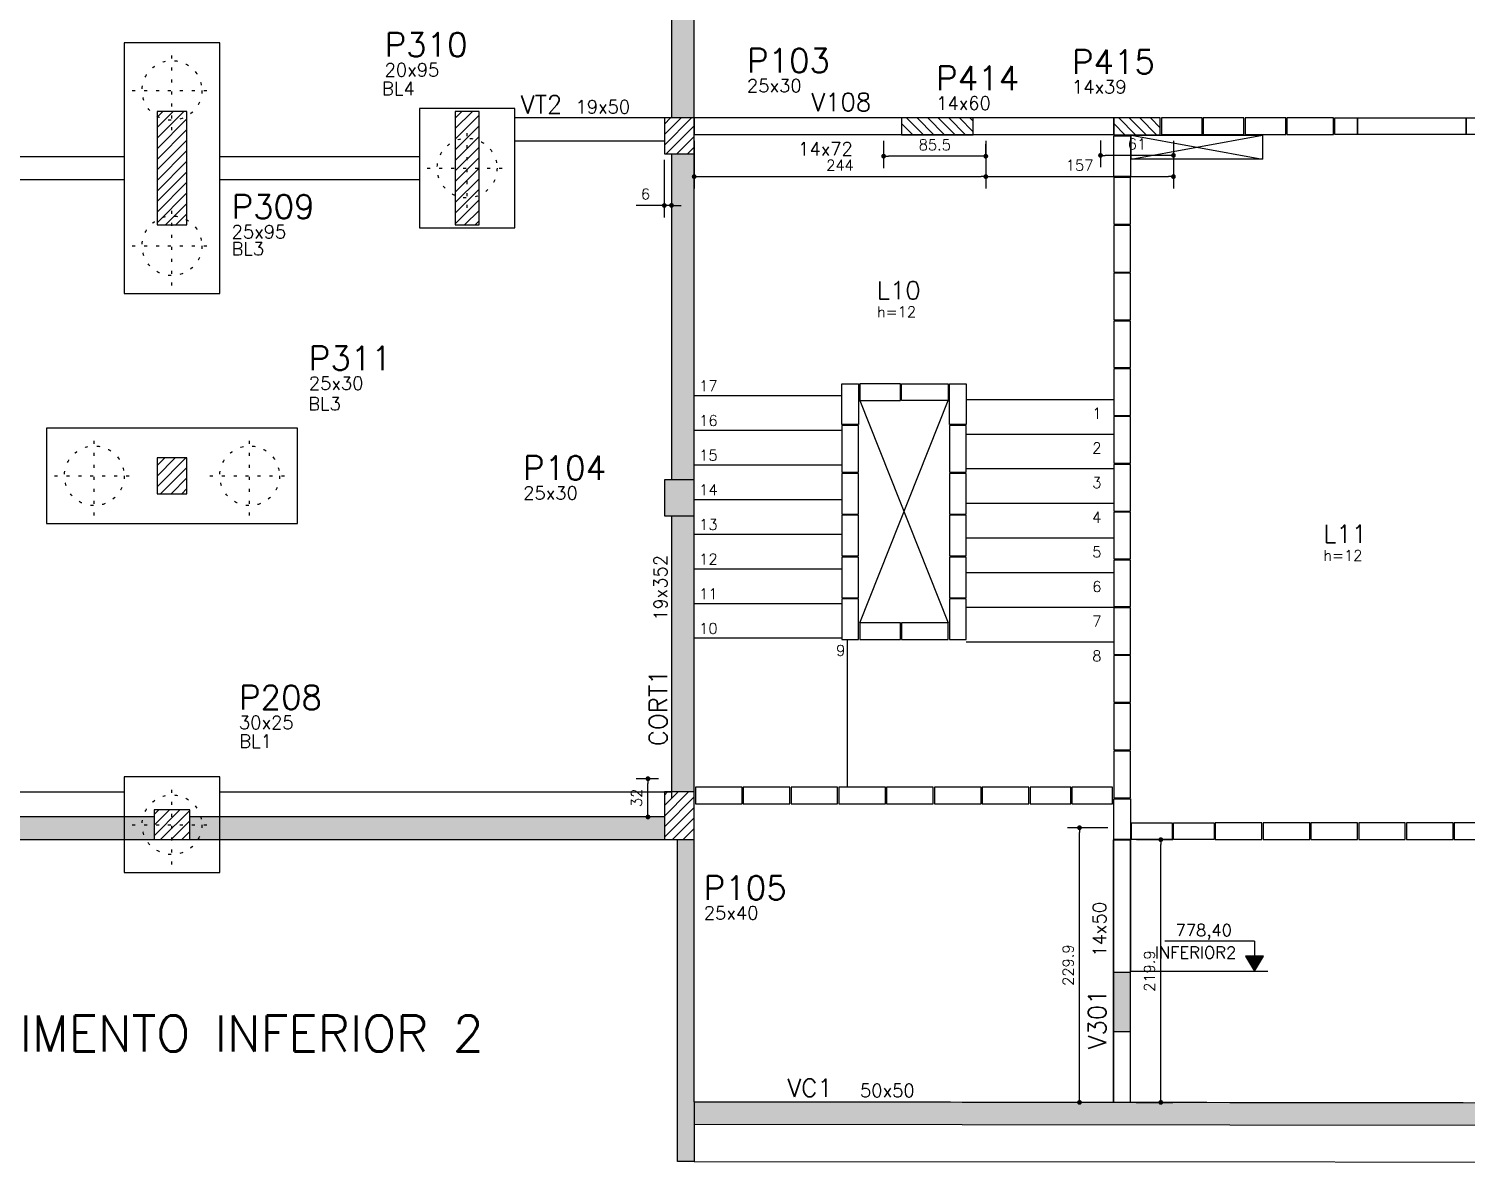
# Model space of a CAD drawing. Extents: x -856 to 20282, y 14720 to 28231.
# Drawn here: x 5981 to 7184, y 14802 to 15750 of the extents above; entities that cross this region are included whole.
import ezdxf
from ezdxf.enums import TextEntityAlignment as Align

# ---------------------------------------------------------------- set-up
doc = ezdxf.new("R2010")
doc.units = 0
doc.linetypes.add('ESTILO_TQS_0002', pattern=[0.4, 0.1, -0.3])
doc.layers.get('0').update_dxf_attribs({"linetype": 'CONTINUOUS'})
doc.layers.get('Defpoints').update_dxf_attribs({"linetype": 'CONTINUOUS'})
for name, color, linetype in [('00 - FELIPE', 2, 'CONTINUOUS'), ('228', 2, 'CONTINUOUS'), ('241', 2, 'CONTINUOUS'), ('BLOCO', 3, 'CONTINUOUS'), ('ESTACA', 1, 'ESTILO_TQS_0002'), ('H2', 252, 'CONTINUOUS'), ('H3', 253, 'CONTINUOUS'), ('H5', 1, 'CONTINUOUS'), ('H7', 1, 'CONTINUOUS'), ('L-D', 2, 'CONTINUOUS'), ('L-N', 4, 'CONTINUOUS'), ('LINHA_FINA', 1, 'CONTINUOUS'), ('LINHA_NIVEL', 210, 'CONTINUOUS'), ('P-D', 2, 'CONTINUOUS'), ('P-M', 5, 'CONTINUOUS'), ('P-N', 5, 'CONTINUOUS'), ('P-S', 5, 'CONTINUOUS'), ('PENA_1', 1, 'CONTINUOUS'), ('PENA_2', 2, 'CONTINUOUS'), ('PENA_3', 3, 'CONTINUOUS'), ('PENA_5', 5, 'CONTINUOUS'), ('PIL-N', 4, 'CONTINUOUS'), ('SEC-SOL', 1, 'CONTINUOUS'), ('T1', 2, 'CONTINUOUS'), ('T4', 6, 'CONTINUOUS'), ('TEXTO', 3, 'CONTINUOUS'), ('VIG-D', 2, 'CONTINUOUS'), ('VIG-N', 4, 'CONTINUOUS'), ('VIGA', 3, 'CONTINUOUS')]:
    doc.layers.add(name, color=color, linetype=linetype)
doc.styles.add('COTA', font='romans.shx')
doc.styles.get("Standard").update_dxf_attribs({"font": 'ROMANS.SHX'})
doc.styles.add('TEXTO', font='romans.shx', dxfattribs={"height": 10})
doc.styles.add('Texto1', font='romans.shx', dxfattribs={"height": 9})
doc.styles.add('Texto4', font='romans.shx', dxfattribs={"height": 30})
doc.dimstyles.new('forma', dxfattribs={"dimscale": 5, "dimtxt": 1.8, "dimasz": 0.8, "dimexe": 2, "dimexo": 1, "dimgap": 1, "dimtad": 1, "dimdec": 1, "dimzin": 9, "dimdsep": 46, "dimtxsty": 'COTA', "dimblk1": 'DOT', "dimblk2": 'DOT', "dimsah": 1, "dimcen": 0, "dimdle": 1, "dimclrd": 256, "dimclre": 256, "dimclrt": 2, "dimadec": 0, "dimazin": 0, "dimtfac": 1, "dimtdec": 0, "dimtmove": 0, "dimatfit": 3, "dimfxl": 1, "dimtolj": 1, "dimtzin": 0, "dimarcsym": 0})
pattern_1 = [(45, (4912.393, -14605.781), (-4.4194174, 4.4194174), [])]

# ---------------------------------------------------------------- blocks, each defined once
blk = doc.blocks.new('_EST50')
at = {"layer": 'ESTACA', "linetype": 'ESTILO_TQS_0002'}
for p, q in [((0, -1.333), (0, 1.333)), ((-1.333, 0), (1.333, 0))]:
    blk.add_line(p, q, dxfattribs=at)
blk.add_circle((0, 0), 1, dxfattribs=at)
blk = doc.blocks.new('elevação')
at = {"layer": 'LINHA_FINA', "linetype": 'Continuous'}
blk.add_hatch(color=256, dxfattribs=at).paths.add_polyline_path([(1.5, 2.5), (-1.5, 2.5), (0, 0)])
at = {"layer": 'LINHA_FINA'}
for p, q in [((0, 5), (-15, 5)), ((0, 5), (0, 2.5)), ((-1.5, 2.5), (0, 0)), ((1.5, 2.5), (-1.5, 2.5)), ((0, 0), (1.5, 2.5))]:
    blk.add_line(p, q, dxfattribs=at)
at = {"layer": 'TEXTO', "linetype": 'Continuous', "style": 'TEXTO'}
for p in [(-8.5, 5.25), (-8.5, 1.5)]:
    blk.add_attdef('XXXX.XX', text='', height=2, dxfattribs=at).set_placement(p, align=Align.BOTTOM_CENTER)
blk = doc.blocks.new('_Dot')
at = {"color": 0, "linetype": 'ByBlock', "lineweight": -2}
blk.add_line((-0.5, 0), (-1, 0), dxfattribs=at)
at = {"color": 0, "linetype": 'ByBlock', "const_width": 0.5}
blk.add_lwpolyline([(-0.25, 0, 1), (0.25, 0, 1)], format="xyb", close=True, dxfattribs=at)
blk = doc.blocks.new('*D773')
at = {"layer": '00 - FELIPE', "lineweight": -2, "transparency": 16777216}
for p, q in [((6507.9, 15122.8), (6489.2, 15122.8)), ((6499.2, 15094.8), (6499.2, 15118.8)), ((6507.9, 15090.8), (6489.2, 15090.8))]:
    blk.add_line(p, q, dxfattribs=at)
at = {"layer": 'Defpoints', "color": 0, "transparency": 16777216}
for p in [(6499.2, 15122.8), (6512.9, 15122.8), (6512.9, 15090.8)]:
    blk.add_point(p, dxfattribs=at)
at = {"layer": '00 - FELIPE', "lineweight": -2, "transparency": 16777216, "xscale": 4, "yscale": 4, "zscale": 4}
for p, rotation in [((6499.2, 15122.8), 90), ((6499.2, 15090.8), 270)]:
    blk.add_blockref('_Dot', p, dxfattribs=dict(at, rotation=rotation))
at = {"layer": '00 - FELIPE', "color": 2, "transparency": 16777216, "insert": (6489.7, 15106.8), "char_height": 9, "attachment_point": 5, "rotation": 90, "style": 'COTA'}
blk.add_mtext('\\A1;32 ', dxfattribs=at)
blk = doc.blocks.new('*D774')
at = {"layer": '00 - FELIPE', "lineweight": -2, "transparency": 16777216}
for p, q in [((6512.9, 15640.8), (6512.9, 15592.6)), ((6518.9, 15640.8), (6518.9, 15592.6)), ((6508.9, 15602.6), (6489.3, 15602.6)), ((6518.9, 15602.6), (6512.9, 15602.6)), ((6522.9, 15602.6), (6526.9, 15602.6))]:
    blk.add_line(p, q, dxfattribs=at)
at = {"layer": 'Defpoints', "color": 0, "transparency": 16777216}
for p in [(6512.9, 15645.8), (6518.9, 15645.8), (6512.9, 15602.6)]:
    blk.add_point(p, dxfattribs=at)
at = {"layer": '00 - FELIPE', "lineweight": -2, "transparency": 16777216, "xscale": 4, "yscale": 4, "zscale": 4}
blk.add_blockref('_Dot', (6512.9, 15602.6), dxfattribs=at)
at = {"layer": '00 - FELIPE', "lineweight": -2, "transparency": 16777216, "xscale": 4, "yscale": 4, "zscale": 4, "rotation": 180}
blk.add_blockref('_Dot', (6518.9, 15602.6), dxfattribs=at)
at = {"layer": '00 - FELIPE', "color": 2, "transparency": 16777216, "insert": (6497.1, 15612.1), "char_height": 9, "attachment_point": 5, "style": 'COTA'}
blk.add_mtext('\\A1;6 ', dxfattribs=at)
blk = doc.blocks.new('*D781')
at = {"layer": '00 - FELIPE', "lineweight": -2, "transparency": 16777216}
for p, q in [((6537.9, 15656.8), (6537.9, 15616.7)), ((6781.9, 15656.8), (6781.9, 15616.7)), ((6541.9, 15626.7), (6777.9, 15626.7))]:
    blk.add_line(p, q, dxfattribs=at)
at = {"layer": 'Defpoints', "color": 0, "transparency": 16777216}
for p in [(6537.9, 15661.8), (6781.9, 15661.8), (6781.9, 15626.7)]:
    blk.add_point(p, dxfattribs=at)
at = {"layer": '00 - FELIPE', "lineweight": -2, "transparency": 16777216, "xscale": 4, "yscale": 4, "zscale": 4, "rotation": 180}
blk.add_blockref('_Dot', (6537.9, 15626.7), dxfattribs=at)
at = {"layer": '00 - FELIPE', "lineweight": -2, "transparency": 16777216, "xscale": 4, "yscale": 4, "zscale": 4}
blk.add_blockref('_Dot', (6781.9, 15626.7), dxfattribs=at)
at = {"layer": '00 - FELIPE', "color": 2, "transparency": 16777216, "insert": (6659.9, 15636.2), "char_height": 9, "attachment_point": 5, "style": 'COTA'}
blk.add_mtext('\\A1;244 ', dxfattribs=at)
blk = doc.blocks.new('*D782')
at = {"layer": '00 - FELIPE', "lineweight": -2, "transparency": 16777216}
for p, q in [((6781.9, 15656.8), (6781.9, 15616.7)), ((6938.9, 15656.8), (6938.9, 15616.7)), ((6785.9, 15626.7), (6934.9, 15626.7))]:
    blk.add_line(p, q, dxfattribs=at)
at = {"layer": 'Defpoints', "color": 0, "transparency": 16777216}
for p in [(6781.9, 15661.8), (6938.9, 15661.8), (6938.9, 15626.7)]:
    blk.add_point(p, dxfattribs=at)
at = {"layer": '00 - FELIPE', "lineweight": -2, "transparency": 16777216, "xscale": 4, "yscale": 4, "zscale": 4, "rotation": 180}
blk.add_blockref('_Dot', (6781.9, 15626.7), dxfattribs=at)
at = {"layer": '00 - FELIPE', "lineweight": -2, "transparency": 16777216, "xscale": 4, "yscale": 4, "zscale": 4}
blk.add_blockref('_Dot', (6938.9, 15626.7), dxfattribs=at)
at = {"layer": '00 - FELIPE', "color": 2, "transparency": 16777216, "insert": (6860.4, 15636.2), "char_height": 9, "attachment_point": 5, "style": 'COTA'}
blk.add_mtext('\\A1;157 ', dxfattribs=at)
blk = doc.blocks.new('*D783')
at = {"layer": '00 - FELIPE', "lineweight": -2, "transparency": 16777216}
for p, q in [((6696.4, 15656.8), (6696.4, 15633.8)), ((6781.9, 15641.8), (6781.9, 15653.8)), ((6777.9, 15643.8), (6700.4, 15643.8))]:
    blk.add_line(p, q, dxfattribs=at)
at = {"layer": 'Defpoints', "color": 0, "transparency": 16777216}
for p in [(6696.4, 15661.8), (6696.4, 15643.8), (6781.9, 15636.8)]:
    blk.add_point(p, dxfattribs=at)
at = {"layer": '00 - FELIPE', "lineweight": -2, "transparency": 16777216, "xscale": 4, "yscale": 4, "zscale": 4, "rotation": 180}
blk.add_blockref('_Dot', (6696.4, 15643.8), dxfattribs=at)
at = {"layer": '00 - FELIPE', "lineweight": -2, "transparency": 16777216, "xscale": 4, "yscale": 4, "zscale": 4}
blk.add_blockref('_Dot', (6781.9, 15643.8), dxfattribs=at)
at = {"layer": '00 - FELIPE', "color": 2, "transparency": 16777216, "insert": (6739.2, 15653.3), "char_height": 9, "attachment_point": 5, "style": 'COTA'}
blk.add_mtext('\\A1;85.5 ', dxfattribs=at)
blk = doc.blocks.new('*D784')
at = {"layer": '00 - FELIPE', "lineweight": -2, "transparency": 16777216}
for p, q in [((6877.9, 15656.9), (6877.9, 15634.5)), ((6938.9, 15649.9), (6938.9, 15634.5)), ((6934.9, 15644.5), (6881.9, 15644.5))]:
    blk.add_line(p, q, dxfattribs=at)
at = {"layer": 'Defpoints', "color": 0, "transparency": 16777216}
for p in [(6877.9, 15661.9), (6938.9, 15654.9), (6877.9, 15644.5)]:
    blk.add_point(p, dxfattribs=at)
at = {"layer": '00 - FELIPE', "lineweight": -2, "transparency": 16777216, "xscale": 4, "yscale": 4, "zscale": 4, "rotation": 180}
blk.add_blockref('_Dot', (6877.9, 15644.5), dxfattribs=at)
at = {"layer": '00 - FELIPE', "lineweight": -2, "transparency": 16777216, "xscale": 4, "yscale": 4, "zscale": 4}
blk.add_blockref('_Dot', (6938.9, 15644.5), dxfattribs=at)
at = {"layer": '00 - FELIPE', "color": 2, "transparency": 16777216, "insert": (6908.4, 15654), "char_height": 9, "attachment_point": 5, "style": 'COTA'}
blk.add_mtext('\\A1;61 ', dxfattribs=at)
blk = doc.blocks.new('*D786')
at = {"layer": '00 - FELIPE', "lineweight": -2, "transparency": 16777216}
for p, q in [((6883.9, 15081.8), (6850.3, 15081.8)), ((6860.3, 14855.9), (6860.3, 15077.8)), ((6883.6, 14851.9), (6850.3, 14851.9))]:
    blk.add_line(p, q, dxfattribs=at)
at = {"layer": 'Defpoints', "color": 0, "transparency": 16777216}
for p in [(6860.3, 15081.8), (6888.9, 15081.8), (6888.6, 14851.9)]:
    blk.add_point(p, dxfattribs=at)
at = {"layer": '00 - FELIPE', "lineweight": -2, "transparency": 16777216, "xscale": 4, "yscale": 4, "zscale": 4}
for p, rotation in [((6860.3, 15081.8), 90), ((6860.3, 14851.9), 270)]:
    blk.add_blockref('_Dot', p, dxfattribs=dict(at, rotation=rotation))
at = {"layer": '00 - FELIPE', "color": 2, "transparency": 16777216, "insert": (6850.8, 14966.8), "char_height": 9, "attachment_point": 5, "rotation": 90, "style": 'COTA'}
blk.add_mtext('\\A1;229.9 ', dxfattribs=at)
blk = doc.blocks.new('*D787')
at = {"layer": '00 - FELIPE', "lineweight": -2, "transparency": 16777216}
for p, q in [((6907.9, 15071.8), (6938.3, 15071.8)), ((6928.3, 14855.9), (6928.3, 15067.8)), ((6907.6, 14851.9), (6938.3, 14851.9))]:
    blk.add_line(p, q, dxfattribs=at)
at = {"layer": 'Defpoints', "color": 0, "transparency": 16777216}
for p in [(6902.9, 15071.8), (6928.3, 15071.8), (6902.6, 14851.9)]:
    blk.add_point(p, dxfattribs=at)
at = {"layer": '00 - FELIPE', "lineweight": -2, "transparency": 16777216, "xscale": 4, "yscale": 4, "zscale": 4}
for p, rotation in [((6928.3, 15071.8), 90), ((6928.3, 14851.9), 270)]:
    blk.add_blockref('_Dot', p, dxfattribs=dict(at, rotation=rotation))
at = {"layer": '00 - FELIPE', "color": 2, "transparency": 16777216, "insert": (6918.8, 14961.8), "char_height": 9, "attachment_point": 5, "rotation": 90, "style": 'COTA'}
blk.add_mtext('\\A1;219.9 ', dxfattribs=at)

msp = doc.modelspace()

# ---------------------------------------------------------------- hatches: boundary and pattern name
at = {"layer": 'H2'}
for points in [[(6537.91, 15826.81), (6552.91, 15826.81), (6552.91, 15845.81), (6528.41, 15845.81), (6450.41, 15845.81), (6450.41, 16053.81), (6431.41, 16053.81), (6431.41, 15845.81), (6403.91, 15845.81), (6403.91, 15826.81), (6440.91, 15826.81), (6518.91, 15826.81), (6518.91, 15675.81), (6537.91, 15675.81)], [(6537.91, 15645.81), (6518.91, 15645.81), (6518.91, 15372.81), (6537.91, 15372.81)], [(6537.91, 15372.81), (6512.91, 15372.81), (6512.91, 15342.81), (6537.91, 15342.81)], [(6518.91, 15111.8), (6537.91, 15111.8), (6537.91, 15342.81), (6518.91, 15342.81)], [(6537.91, 15071.81), (6537.91, 14802.4), (6523.91, 14802.4), (6523.91, 15071.81)], [(6537.91, 14852.28), (7610.43, 14851.05), (7610.41, 14832.06), (6537.91, 14833.28)]]:
    msp.add_hatch(color=256, dxfattribs=at).paths.add_polyline_path(points)
at = {"layer": 'H3'}
for points in [[(6085.91, 15071.8), (6085.91, 15090.8), (5718.91, 15090.8), (5718.91, 15071.8)], [(6115.91, 15090.8), (6115.91, 15071.8), (6512.91, 15071.8), (6512.91, 15090.8)]]:
    msp.add_hatch(color=256, dxfattribs=at).paths.add_polyline_path(points)
at = {"layer": 'H5'}
h = msp.add_hatch(dxfattribs=at)
h.set_pattern_fill('ANSI31', color=256, scale=50, style=0)
h.set_pattern_definition(pattern_1)
h.paths.add_polyline_path([(6088.41, 15586.31), (6113.41, 15586.31), (6113.41, 15681.31), (6088.41, 15681.31)])
h = msp.add_hatch(dxfattribs=at)
h.set_pattern_fill('ANSI31', color=256, scale=50, style=0)
h.set_pattern_definition([(45, (4906.393, -14605.781), (-4.4194174, 4.4194174), [])])
h.paths.add_polyline_path([(6337.91, 15586.31), (6357.91, 15586.31), (6357.91, 15681.31), (6337.91, 15681.31)])
h = msp.add_hatch(dxfattribs=at)
h.set_pattern_fill('ANSI31', color=256, scale=50, style=0)
h.set_pattern_definition([(45, (5693.907, 15063.811), (-4.419417, 4.419417), [])])
h.paths.add_polyline_path([(6512.91, 15645.81), (6537.91, 15645.81), (6537.91, 15675.81), (6512.91, 15675.81)])
h = msp.add_hatch(dxfattribs=at)
h.set_pattern_fill('ANSI31', color=256, scale=50, angle=90, style=0)
h.set_pattern_definition([(135, (34343.0195, 12461.275), (-4.4194174, -4.4194174), [])])
h.paths.add_polyline_path([(6711.39, 15675.81), (6711.39, 15661.81), (6771.41, 15661.81), (6771.39, 15675.81)])
h = msp.add_hatch(dxfattribs=at)
h.set_pattern_fill('ANSI31', color=256, scale=50, angle=90, style=0)
h.set_pattern_definition([(135, (34520.538, 12461.275), (-4.4194174, -4.4194174), [])])
h.paths.add_polyline_path([(6888.91, 15675.81), (6888.91, 15661.81), (6927.92, 15661.81), (6927.91, 15675.81)])
h = msp.add_hatch(dxfattribs=at)
h.set_pattern_fill('ANSI31', color=256, scale=50, style=0)
h.set_pattern_definition(pattern_1)
h.paths.add_polyline_path([(6088.41, 15361.31), (6113.41, 15361.31), (6113.41, 15391.31), (6088.41, 15391.31)])
h = msp.add_hatch(dxfattribs=at)
h.set_pattern_fill('ANSI31', color=256, scale=50, style=0)
h.set_pattern_definition([(45, (5693.9076, 15076.804), (-4.419417, 4.419417), [])])
h.paths.add_polyline_path([(6512.91, 15071.8), (6537.91, 15071.8), (6537.91, 15111.8), (6512.91, 15111.8)])
h = msp.add_hatch(dxfattribs=at)
h.set_pattern_fill('ANSI31', color=256, scale=50, style=0)
h.set_pattern_definition([(45, (4912.3936, -14594.7885), (-4.4194174, 4.4194174), [])])
h.paths.add_polyline_path([(6085.91, 15071.8), (6115.91, 15071.8), (6115.91, 15096.8), (6085.91, 15096.8)])
at = {"layer": 'H7'}
msp.add_hatch(color=256, dxfattribs=at).paths.add_polyline_path([(6888.73, 14960.97), (6902.73, 14961.01), (6902.73, 14951.01), (6902.73, 14950.97), (6902.73, 14910.97), (6888.73, 14910.97), (6888.73, 14950.97), (6888.73, 14950.92), (6888.73, 14960.92)])

# ---------------------------------------------------------------- linework, layer by layer
for points in [[(6928.91, 15661.85), (6962.91, 15661.85), (6962.91, 15675.85), (6928.91, 15675.85), (6928.91, 15661.85)], [(6963.91, 15661.85), (6997.91, 15661.85), (6997.91, 15675.85), (6963.91, 15675.85), (6963.91, 15661.85)], [(6998.91, 15661.85), (7032.91, 15661.85), (7032.91, 15675.85), (6998.91, 15675.85), (6998.91, 15661.85)], [(7033.91, 15661.85), (7072.91, 15661.85), (7072.91, 15675.85), (7033.91, 15675.85), (7033.91, 15661.85)], [(7073.91, 15675.85), (7092.91, 15675.85), (7092.91, 15661.85), (7073.91, 15661.85), (7073.91, 15675.85)], [(7183.91, 15675.85), (7202.91, 15675.85), (7202.91, 15661.85), (7183.91, 15661.85), (7183.91, 15675.85)], [(6888.91, 15626.85), (6888.91, 15660.85), (6902.91, 15660.85), (6902.91, 15626.85), (6888.91, 15626.85)], [(6902.91, 15586.85), (6902.91, 15625.85), (6888.91, 15625.85), (6888.91, 15586.85), (6902.91, 15586.85)], [(6902.91, 15546.85), (6902.91, 15585.85), (6888.91, 15585.85), (6888.91, 15546.85), (6902.91, 15546.85)], [(6902.91, 15506.85), (6902.91, 15545.85), (6888.91, 15545.85), (6888.91, 15506.85), (6902.91, 15506.85)], [(6902.91, 15466.85), (6902.91, 15505.85), (6888.91, 15505.85), (6888.91, 15466.85), (6902.91, 15466.85)], [(6902.91, 15426.85), (6902.91, 15465.85), (6888.91, 15465.85), (6888.91, 15426.85), (6902.91, 15426.85)], [(6675.41, 15453.31), (6675.41, 15419.31), (6661.41, 15419.31), (6661.41, 15453.31), (6675.41, 15453.31)], [(6710.41, 15453.31), (6676.41, 15453.31), (6676.41, 15439.31), (6710.41, 15439.31), (6710.41, 15453.31)], [(6711.41, 15453.31), (6750.41, 15453.31), (6750.41, 15439.31), (6711.41, 15439.31), (6711.41, 15453.31)], [(6765.41, 15453.31), (6765.41, 15419.31), (6751.41, 15419.31), (6751.41, 15453.31), (6765.41, 15453.31)], [(6902.91, 15386.85), (6902.91, 15425.85), (6888.91, 15425.85), (6888.91, 15386.85), (6902.91, 15386.85)], [(6675.41, 15379.31), (6675.41, 15418.31), (6661.41, 15418.31), (6661.41, 15379.31), (6675.41, 15379.31)], [(6765.41, 15379.31), (6765.41, 15418.31), (6751.41, 15418.31), (6751.41, 15379.31), (6765.41, 15379.31)], [(6902.91, 15346.85), (6902.91, 15385.85), (6888.91, 15385.85), (6888.91, 15346.85), (6902.91, 15346.85)], [(6675.41, 15344.31), (6675.41, 15378.31), (6661.41, 15378.31), (6661.41, 15344.31), (6675.41, 15344.31)], [(6765.41, 15344.31), (6765.41, 15378.31), (6751.41, 15378.31), (6751.41, 15344.31), (6765.41, 15344.31)], [(6675.41, 15309.31), (6675.41, 15343.31), (6661.41, 15343.31), (6661.41, 15309.31), (6675.41, 15309.31)], [(6765.41, 15309.31), (6765.41, 15343.31), (6751.41, 15343.31), (6751.41, 15309.31), (6765.41, 15309.31)], [(6902.91, 15306.85), (6902.91, 15345.85), (6888.91, 15345.85), (6888.91, 15306.85), (6902.91, 15306.85)], [(6675.41, 15274.31), (6675.41, 15308.31), (6661.41, 15308.31), (6661.41, 15274.31), (6675.41, 15274.31)], [(6765.41, 15274.31), (6765.41, 15308.31), (6751.41, 15308.31), (6751.41, 15274.31), (6765.41, 15274.31)], [(6902.91, 15266.85), (6902.91, 15305.85), (6888.91, 15305.85), (6888.91, 15266.85), (6902.91, 15266.85)], [(6675.41, 15239.31), (6675.41, 15273.31), (6661.41, 15273.31), (6661.41, 15239.31), (6675.41, 15239.31)], [(6765.41, 15239.31), (6765.41, 15273.31), (6751.41, 15273.31), (6751.41, 15239.31), (6765.41, 15239.31)], [(6902.91, 15226.85), (6902.91, 15265.85), (6888.91, 15265.85), (6888.91, 15226.85), (6902.91, 15226.85)], [(6710.41, 15253.31), (6676.41, 15253.31), (6676.41, 15239.31), (6710.41, 15239.31), (6710.41, 15253.31)], [(6711.41, 15239.31), (6750.41, 15239.31), (6750.41, 15253.31), (6711.41, 15253.31), (6711.41, 15239.31)], [(6902.91, 15186.85), (6902.91, 15225.85), (6888.91, 15225.85), (6888.91, 15186.85), (6902.91, 15186.85)], [(6902.91, 15146.85), (6902.91, 15185.85), (6888.91, 15185.85), (6888.91, 15146.85), (6902.91, 15146.85)], [(6902.91, 15106.85), (6902.91, 15145.85), (6888.91, 15145.85), (6888.91, 15106.85), (6902.91, 15106.85)], [(6538.91, 15101.85), (6577.91, 15101.85), (6577.91, 15115.85), (6538.91, 15115.85), (6538.91, 15101.85)], [(6578.91, 15101.85), (6617.91, 15101.85), (6617.91, 15115.85), (6578.91, 15115.85), (6578.91, 15101.85)], [(6618.91, 15101.85), (6657.91, 15101.85), (6657.91, 15115.85), (6618.91, 15115.85), (6618.91, 15101.85)], [(6658.91, 15101.85), (6697.91, 15101.85), (6697.91, 15115.85), (6658.91, 15115.85), (6658.91, 15101.85)], [(6698.91, 15101.85), (6737.91, 15101.85), (6737.91, 15115.85), (6698.91, 15115.85), (6698.91, 15101.85)], [(6738.91, 15101.85), (6777.91, 15101.85), (6777.91, 15115.85), (6738.91, 15115.85), (6738.91, 15101.85)], [(6778.91, 15101.85), (6817.91, 15101.85), (6817.91, 15115.85), (6778.91, 15115.85), (6778.91, 15101.85)], [(6818.91, 15101.85), (6852.91, 15101.85), (6852.91, 15115.85), (6818.91, 15115.85), (6818.91, 15101.85)], [(6853.91, 15101.85), (6887.91, 15101.85), (6887.91, 15115.85), (6853.91, 15115.85), (6853.91, 15101.85)], [(6888.91, 15071.85), (6888.91, 15105.85), (6902.91, 15105.85), (6902.91, 15071.85), (6888.91, 15071.85)], [(6937.91, 15071.85), (6903.91, 15071.85), (6903.91, 15085.85), (6937.91, 15085.85), (6937.91, 15071.85)], [(6972.91, 15071.85), (6938.91, 15071.85), (6938.91, 15085.85), (6972.91, 15085.85), (6972.91, 15071.85)], [(6973.91, 15071.85), (7012.91, 15071.85), (7012.91, 15085.85), (6973.91, 15085.85), (6973.91, 15071.85)], [(7013.91, 15071.85), (7052.91, 15071.85), (7052.91, 15085.85), (7013.91, 15085.85), (7013.91, 15071.85)], [(7053.91, 15071.85), (7092.91, 15071.85), (7092.91, 15085.85), (7053.91, 15085.85), (7053.91, 15071.85)], [(7093.91, 15071.85), (7132.91, 15071.85), (7132.91, 15085.85), (7093.91, 15085.85), (7093.91, 15071.85)], [(7133.91, 15071.85), (7172.91, 15071.85), (7172.91, 15085.85), (7133.91, 15085.85), (7133.91, 15071.85)], [(7173.91, 15071.85), (7212.91, 15071.85), (7212.91, 15085.85), (7173.91, 15085.85), (7173.91, 15071.85)]]:
    msp.add_lwpolyline(points)
for points in [[(7092.91, 15675.85), (7183.91, 15675.85), (7183.91, 15661.85), (7092.91, 15661.85)], [(6903.41, 15661.31), (7013.41, 15661.31), (7013.41, 15641.31), (6903.41, 15641.31)]]:
    msp.add_lwpolyline(points, close=True)
at = {"layer": '00 - FELIPE'}
for points in [[(6537.92, 15661.83), (6888.91, 15661.83), (6888.91, 15675.81), (6537.92, 15675.81)], [(6902.63, 14851.88), (6888.88, 14851.88), (6888.88, 15071.78), (6902.63, 15071.78)]]:
    msp.add_lwpolyline(points, close=True, dxfattribs=at)
at = {"layer": '241'}
for p, q in [((6661.41, 15443.3), (6537.91, 15443.3)), ((6765.41, 15440.3), (6888.91, 15440.3)), ((6661.41, 15414.3), (6537.91, 15414.3)), ((6765.41, 15411.3), (6888.91, 15411.3)), ((6661.41, 15385.3), (6537.91, 15385.3)), ((6765.41, 15382.3), (6888.91, 15382.3)), ((6661.41, 15356.3), (6537.91, 15356.3)), ((6765.41, 15353.3), (6888.91, 15353.3)), ((6661.41, 15327.3), (6537.91, 15327.3)), ((6765.41, 15324.3), (6888.91, 15324.3)), ((6661.41, 15298.3), (6537.91, 15298.3)), ((6765.41, 15295.3), (6888.91, 15295.3)), ((6661.41, 15269.3), (6537.91, 15269.3)), ((6765.41, 15266.3), (6888.91, 15266.3)), ((6661.41, 15240.3), (6537.91, 15240.3)), ((6665.91, 15239.31), (6665.91, 15115.81)), ((6765.41, 15237.3), (6888.91, 15237.3))]:
    msp.add_line(p, q, dxfattribs=at)
at = {"layer": 'BLOCO', "linetype": 'Continuous'}
for points in [[(6140.91, 15528.81), (6140.91, 15738.81), (6060.91, 15738.81), (6060.91, 15528.81), (6140.91, 15528.81)], [(6387.91, 15583.81), (6387.91, 15683.81), (6307.91, 15683.81), (6307.91, 15583.81), (6387.91, 15583.81)], [(5995.91, 15336.31), (6205.91, 15336.31), (6205.91, 15416.31), (5995.91, 15416.31), (5995.91, 15336.31)], [(6060.91, 15044.3), (6140.91, 15044.3), (6140.91, 15124.3), (6060.91, 15124.3), (6060.91, 15044.3)]]:
    msp.add_lwpolyline(points, dxfattribs=at)
at = {"layer": 'LINHA_NIVEL'}
msp.add_line((6902.73, 14961.83), (7017.78, 14961.83), dxfattribs=at)
at = {"layer": 'P-M', "linetype": 'Continuous'}
msp.add_lwpolyline([(6512.91, 15342.81), (6537.91, 15342.81), (6537.91, 15372.81), (6512.91, 15372.81), (6512.91, 15342.81)], dxfattribs=at)
at = {"layer": 'P-N', "linetype": 'Continuous'}
for points in [[(6088.41, 15586.31), (6113.41, 15586.31), (6113.41, 15681.31), (6088.41, 15681.31), (6088.41, 15586.31)], [(6337.91, 15586.31), (6357.91, 15586.31), (6357.91, 15681.31), (6337.91, 15681.31), (6337.91, 15586.31)], [(6088.41, 15361.31), (6113.41, 15361.31), (6113.41, 15391.31), (6088.41, 15391.31), (6088.41, 15361.31)], [(6085.91, 15071.8), (6115.91, 15071.8), (6115.91, 15096.8), (6085.91, 15096.8), (6085.91, 15071.8)]]:
    msp.add_lwpolyline(points, dxfattribs=at)
at = {"layer": 'P-S', "linetype": 'Continuous'}
for points in [[(6512.91, 15645.81), (6537.91, 15645.81), (6537.91, 15675.81), (6512.91, 15675.81), (6512.91, 15645.81)], [(6512.91, 15071.8), (6537.91, 15071.8), (6537.91, 15111.8), (6512.91, 15111.8), (6512.91, 15071.8)]]:
    msp.add_lwpolyline(points, dxfattribs=at)
at = {"layer": 'P-S'}
for points in [[(6711.39, 15675.81), (6711.39, 15661.81), (6771.41, 15661.81), (6771.39, 15675.81), (6711.39, 15675.81), (6711.39, 15675.81)], [(6888.91, 15675.81), (6888.91, 15661.81), (6927.92, 15661.81), (6927.91, 15675.81), (6888.91, 15675.81), (6888.91, 15675.81)]]:
    msp.add_lwpolyline(points, dxfattribs=at)
at = {"layer": 'PENA_1'}
for p, q in [((6676.41, 15439.31), (6750.41, 15253.31)), ((6676.41, 15253.31), (6750.41, 15439.31))]:
    msp.add_line(p, q, dxfattribs=at)
for points in [[(6903.41, 15641.31), (7013.41, 15661.31)], [(6903.41, 15661.31), (7013.41, 15641.31)]]:
    msp.add_lwpolyline(points, dxfattribs=at)
at = {"layer": 'PENA_3'}
for p, q in [((6888.88, 15071.78), (6888.63, 14851.88)), ((6902.88, 15071.78), (6902.63, 14851.88))]:
    msp.add_line(p, q, dxfattribs=at)
msp.add_lwpolyline([(6537.91, 14852.28), (6537.91, 14802.4), (7610.37, 14801.81), (7610.43, 14851.04), (6537.91, 14852.28)], dxfattribs=at)
at = {"layer": 'PENA_5'}
for p, q in [((6518.91, 15826.81), (6518.91, 15675.81)), ((6537.91, 15675.81), (6537.91, 15826.81)), ((6518.91, 15645.81), (6518.91, 15372.81)), ((6537.91, 15372.81), (6537.91, 15645.81)), ((6518.91, 15342.81), (6518.91, 15106.81)), ((6537.91, 15106.81), (6537.91, 15342.81)), ((6537.91, 14852.28), (6537.91, 15071.8)), ((6537.91, 14852.28), (7610.43, 14851.05)), ((7610.41, 14832.06), (6537.97, 14833.28)), ((6537.97, 14833.28), (6537.97, 14802.4))]:
    msp.add_line(p, q, dxfattribs=at)
msp.add_lwpolyline([(6537.91, 14802.4), (6523.91, 14802.4), (6523.91, 15071.81), (6537.91, 15071.81)], dxfattribs=at)
at = {"layer": 'SEC-SOL'}
msp.add_lwpolyline([(6888.73, 14960.97), (6902.73, 14961.01), (6902.73, 14951.01), (6902.73, 14950.97), (6902.73, 14910.97), (6888.73, 14910.97), (6888.73, 14950.97), (6888.73, 14950.92), (6888.73, 14960.92), (6888.73, 14960.97)], dxfattribs=at)
at = {"layer": 'VIGA'}
for p, q in [((6512.91, 15675.8), (6387.91, 15675.82)), ((6711.39, 15675.81), (6537.91, 15675.83)), ((6888.91, 15675.81), (6771.39, 15675.81)), ((6537.92, 15661.83), (6711.41, 15661.92)), ((6771.41, 15661.82), (6888.91, 15661.91)), ((6387.91, 15656.71), (6512.91, 15656.71)), ((6060.91, 15643.32), (5763.41, 15643.34)), ((6307.99, 15643.31), (6140.91, 15643.31)), ((5763.41, 15624.23), (6060.91, 15624.38)), ((6140.91, 15624.28), (6307.99, 15624.41)), ((5746.41, 15111.8), (6060.91, 15111.8)), ((6140.91, 15111.8), (6518.91, 15111.8)), ((6085.91, 15090.8), (5718.91, 15090.8)), ((6512.91, 15090.8), (6115.91, 15090.8)), ((5707.91, 15071.8), (6085.91, 15071.8)), ((6115.91, 15071.8), (6512.91, 15071.8))]:
    msp.add_line(p, q, dxfattribs=at)

# ---------------------------------------------------------------- block references
at = {"layer": '228', "linetype": 'Continuous', "xscale": 25, "yscale": 25}
for p in [(6100.91, 15698.81), (6347.91, 15633.81), (6100.91, 15568.81), (6035.91, 15376.31), (6165.91, 15376.31), (6100.91, 15084.3)]:
    msp.add_blockref('_EST50', p, dxfattribs=at)
at = {"layer": 'PENA_2'}
ref = msp.add_blockref('elevação', (7006.76, 14961.83), dxfattribs=dict(at, xscale=5, yscale=5, zscale=5))
ref.add_attrib('XXXX.XX', '778,40', dxfattribs={"layer": 'TEXTO', "linetype": 'Continuous', "height": 10, "style": 'TEXTO'}).set_placement((6964.26, 14988.08), align=Align.BOTTOM_CENTER)
ref.add_attrib('XXXX.XX', 'INFERIOR2', dxfattribs={"layer": 'TEXTO', "linetype": 'Continuous', "height": 10, "style": 'TEXTO'}).set_placement((6957.38, 14969.33), align=Align.BOTTOM_CENTER)

# ---------------------------------------------------------------- texts
at = {"layer": 'L-D', "style": 'Texto1'}
for p in [(6690.76, 15509.05), (7064.28, 15305.21)]:
    msp.add_text('h=12', height=9, dxfattribs=at).set_placement(p)
at = {"layer": 'L-N'}
for s, p in [('L10', (6690.76, 15524.05)), ('L11', (7064.28, 15320.21))]:
    msp.add_text(s, height=15, dxfattribs=at).set_placement(p)
at = {"layer": 'P-D', "linetype": 'Continuous'}
for s, p in [('20x95', (6278.87, 15710.63)), ('BL4', (6276.61, 15694.91)), ('25x30', (6582.05, 15697.33)), ('14x39', (6853.97, 15696.31)), ('14x60', (6740.37, 15682.69)), ('25x95', (6150.81, 15575.05)), ('BL3', (6150.68, 15560.85)), ('25x30', (6215.45, 15448.27)), ('BL3', (6214.87, 15431.12)), ('25x30', (6394.79, 15356.41)), ('30x25', (6156.98, 15164.37)), ('BL1', (6157.2, 15148.71)), ('25x40', (6545.92, 15004.97))]:
    msp.add_text(s, height=11, dxfattribs=at).set_placement(p)
at = {"layer": 'PIL-N', "linetype": 'Continuous'}
for s, p in [('P310', (6278.87, 15727.13)), ('P103', (6582.05, 15713.83)), ('P415', (6853.97, 15712.81)), ('P414', (6740.37, 15699.19)), ('P309', (6150.81, 15591.55)), ('P311', (6215.45, 15464.77)), ('P104', (6394.79, 15372.91)), ('P208', (6156.98, 15180.87)), ('P105', (6545.92, 15021.47))]:
    msp.add_text(s, height=20, dxfattribs=at).set_placement(p)
at = {"layer": 'T1', "style": 'Texto1'}
for s, p in [('17', (6542.09, 15447.07)), ('1', (6870.98, 15424.09)), ('16', (6542.09, 15418.07)), ('15', (6542.09, 15389.07)), ('2', (6870.98, 15395.09)), ('3', (6870.98, 15366.09)), ('14', (6542.09, 15360.07)), ('13', (6542.09, 15331.07)), ('4', (6870.98, 15337.09)), ('5', (6870.98, 15308.09)), ('12', (6542.09, 15302.07)), ('6', (6870.98, 15279.09)), ('11', (6542.09, 15273.07)), ('10', (6542.09, 15244.07)), ('7', (6870.98, 15250.09)), ('9', (6656.64, 15225.64)), ('8', (6870.98, 15221.09))]:
    msp.add_text(s, height=9, dxfattribs=at).set_placement(p)
at = {"layer": 'T4', "style": 'Texto4'}
msp.add_text('FORMA DO PAVIMENTO INFERIOR 2', height=30, dxfattribs=at).set_placement((5671.26, 14894.61))
at = {"layer": 'VIG-D', "linetype": 'Continuous'}
for s, p in [('19x50', (6438.58, 15679.66)), ('14x72', (6624.86, 15644.42)), ('50x50', (6676.65, 14856.4))]:
    msp.add_text(s, height=11, dxfattribs=at).set_placement(p)
for s, p in [('19x352', (6515.16, 15254.97)), ('14x50', (6882.58, 14973.95))]:
    msp.add_text(s, height=11, rotation=90, dxfattribs=at).set_placement(p)
at = {"layer": 'VIG-N', "linetype": 'Continuous'}
for s, p in [('VT2', (6392.79, 15679.66)), ('V108', (6635.91, 15681.58)), ('VC1', (6615.9, 14856.56))]:
    msp.add_text(s, height=15, dxfattribs=at).set_placement(p)
for s, p in [('CORT1', (6515.16, 15149.97)), ('V301', (6882.58, 14896.34))]:
    msp.add_text(s, height=15, rotation=90, dxfattribs=at).set_placement(p)

# ---------------------------------------------------------------- dimensions: what is measured, and where the dimension line sits
at = {"layer": '00 - FELIPE'}
for base, p1, p2, override, picture, middle in [((6781.92, 15626.74), (6537.92, 15661.83), (6781.92, 15661.83), {"dimpost": ' '}, '*D781', (6659.92, 15636.24)), ((6696.39, 15643.77), (6781.92, 15636.79), (6696.39, 15661.81), {"dimpost": ' '}, '*D783', (6739.16, 15653.27)), ((6938.92, 15626.74), (6781.92, 15661.83), (6938.92, 15661.81), {"dimpost": ' ', "dimtmove": 1}, '*D782', (6860.42, 15636.24)), ((6877.91, 15644.48), (6938.92, 15654.85), (6877.91, 15661.91), {"dimpost": ' '}, '*D784', (6908.42, 15653.98)), ((6512.91, 15602.63), (6518.91, 15645.81), (6512.91, 15645.81), {"dimpost": ' '}, '*D774', (6497.12, 15612.13))]:
    dim = msp.add_linear_dim(base=base, p1=p1, p2=p2, dimstyle='forma', override=override, dxfattribs=at)
    dim.commit()
    dim.dimension.update_dxf_attribs({"geometry": picture, "text_midpoint": middle})
for base, p1, p2, picture, middle in [((6499.23, 15122.8), (6512.91, 15090.8), (6512.91, 15122.8), '*D773', (6489.73, 15106.8)), ((6860.29, 15081.78), (6888.63, 14851.88), (6888.88, 15081.78), '*D786', (6850.79, 14966.83)), ((6928.28, 15071.78), (6902.63, 14851.88), (6902.88, 15071.78), '*D787', (6918.78, 14961.83))]:
    dim = msp.add_linear_dim(base=base, p1=p1, p2=p2, angle=90, dimstyle='forma', override={"dimpost": ' '}, dxfattribs=at)
    dim.commit()
    dim.dimension.update_dxf_attribs({"geometry": picture, "text_midpoint": middle})

doc.saveas('drawing.dxf')
